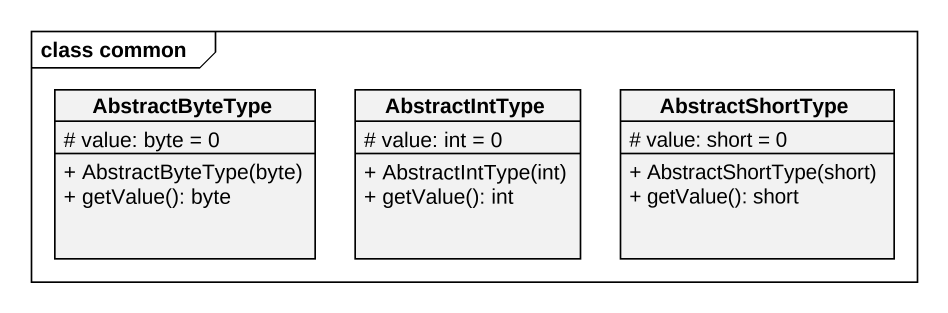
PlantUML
@startuml
mainframe class common
hide circle
hide empty members
skinparam classAttributeIconSize 0
class AbstractByteType {
  # value: byte = 0
  + AbstractByteType(byte)
  + getValue(): byte
}
class AbstractIntType {
  # value: int = 0
  + AbstractIntType(int)
  + getValue(): int
}
class AbstractShortType {
  # value: short = 0
  + AbstractShortType(short)
  + getValue(): short
}
@enduml
